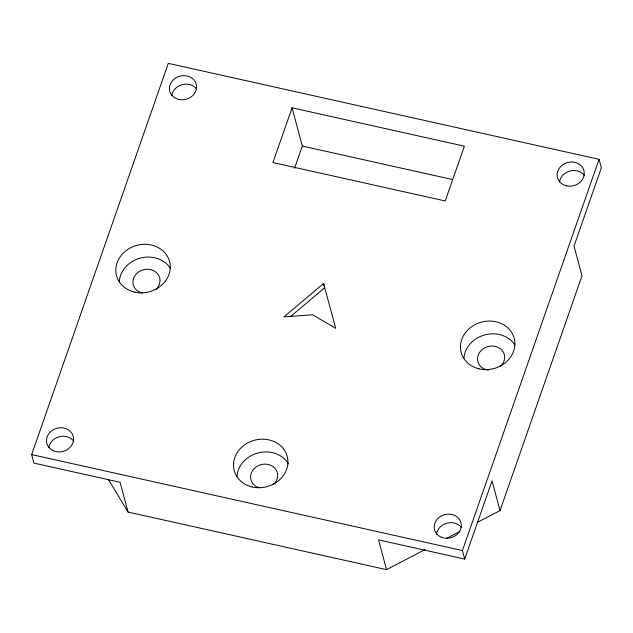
<?xml version="1.0" encoding="UTF-8"?>
<svg xmlns="http://www.w3.org/2000/svg" width="633" height="633" viewBox="0 0 633 633"><rect width="100%" height="100%" fill="white"/><g stroke="black" fill="none" stroke-linecap="round" stroke-linejoin="round"><path stroke-width="0.95" d="M424.941 549.658L386.534 569.645L128.064 512.057L120.088 482.291L33.929 463.095L31.65 454.589L168.291 63.355L599.071 159.326L601.35 167.832L574.02 246.079L581.996 275.846L500.015 510.594L477.322 522.399M292.058 107.8L272.926 162.57L445.244 200.962L464.369 146.183L292.058 107.8L302.313 146.073L294.535 168.354M386.534 569.645L378.558 539.87L464.709 559.066L462.43 550.56L599.071 159.326M464.709 559.066L492.039 480.819L500.015 510.594M323.558 283.489L284.051 316.848L312.631 314.783L335.743 328.369L323.558 283.489L324.697 287.738L290.405 316.698M446.763 538.295L459.859 531.483M302.313 146.073L452.484 179.527M31.65 454.589L462.43 550.56M108.283 479.3L128.064 512.057M48.828 447.792A13.665 11.964 -15 0 1 59.399 436.73A13.665 11.964 -15 0 1 73.911 441.415M171.796 95.694A13.665 11.964 -15 0 1 181.932 84.735A13.665 11.964 -15 0 1 196.396 88.667M436.493 534.521A13.665 11.964 -15 0 1 446.716 523.206A13.665 11.964 -15 0 1 461.402 527.503M559.493 182.177A13.665 11.964 -15 0 1 569.945 171.021A13.665 11.964 -15 0 1 584.52 175.578M142.37 293.063A13.665 11.964 -15 0 1 134.449 276.455A13.665 11.964 -15 0 1 154.737 271.288A13.665 11.964 -15 0 1 155.607 289.692M259.055 487.695A13.665 11.964 -15 0 1 252.464 470.746A13.665 11.964 -15 0 1 272.744 466.394A13.665 11.964 -15 0 1 273.155 484.664M488.526 370.099A13.665 11.964 -15 0 1 478.651 354.053A13.665 11.964 -15 0 1 499.041 347.865A13.665 11.964 -15 0 1 500.094 366.586M236.932 476.467A27.448 24.03 -15 0 1 258.565 452.832A27.448 24.03 -15 0 1 288.434 463.854M463.91 358.278A27.448 24.03 -15 0 1 485.123 334.825A27.448 24.03 -15 0 1 514.969 345.048M119.257 281.843A27.448 24.03 -15 0 1 140.621 258.019A27.448 24.03 -15 0 1 170.641 268.748M178.894 99.452A13.665 11.964 -15 0 0 196.238 84.339A13.665 11.964 -15 0 0 173.853 79.354A13.665 11.964 -15 0 0 178.894 99.452M566.717 185.857A13.665 11.964 -15 0 0 583.911 170.609A13.665 11.964 -15 0 0 561.463 165.806A13.665 11.964 -15 0 0 566.717 185.857M53.473 450.775A13.665 11.964 -15 0 0 73.578 438.788A13.665 11.964 -15 0 0 53.014 429.918A13.665 11.964 -15 0 0 53.473 450.775M441.525 537.29A13.665 11.964 -15 0 0 461.267 524.812A13.665 11.964 -15 0 0 440.378 516.504A13.665 11.964 -15 0 0 441.525 537.29M252.187 486.967A27.448 24.03 -15 0 0 287.366 456.923A27.448 24.03 -15 0 0 242.558 446.471A27.448 24.03 -15 0 0 252.187 486.967M479.078 368.841A27.448 24.03 -15 0 0 514.352 338.892A27.448 24.03 -15 0 0 469.591 328.305A27.448 24.03 -15 0 0 479.078 368.841M134.813 292.145A27.448 24.03 -15 0 0 169.644 261.793A27.448 24.03 -15 0 0 124.685 251.776A27.448 24.03 -15 0 0 134.813 292.145"/></g></svg>
